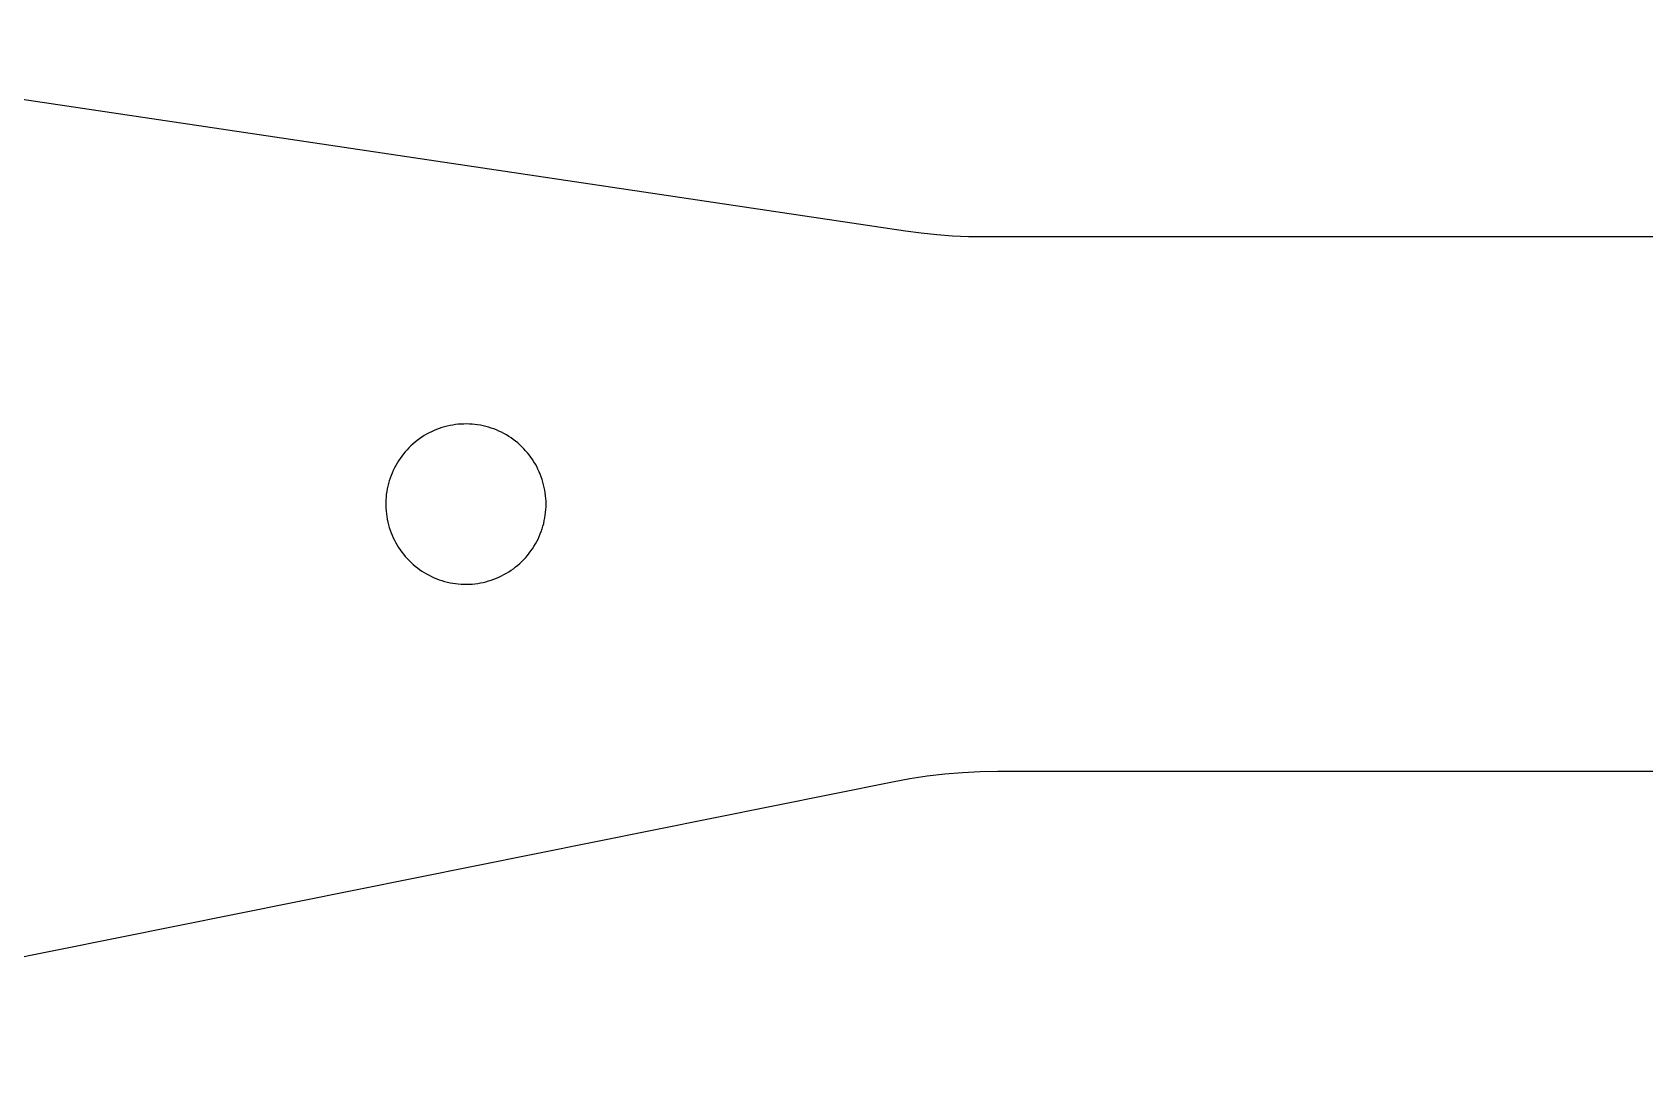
# Model space of a CAD drawing. Header units: millimetres. Extents: x 1015 to 1415, y -25 to 475.
# Drawn here: x 1231.5 to 1261.68, y 26.79 to 46.33 of the extents above; entities that cross this region are included whole.
import ezdxf

# ---------------------------------------------------------------- set-up
doc = ezdxf.new("R2010")
doc.units = ezdxf.units.MM
doc.header["$MEASUREMENT"] = 0
doc.layers.add('corte', color=1, linetype='Continuous', true_color=0xff0000)

msp = doc.modelspace()

# ---------------------------------------------------------------- linework, layer by layer
at = {"layer": 'corte', "linetype": 'Continuous', "lineweight": 25}
for p, q in [((1247.845, 42.612), (1222.849, 46.334)), ((1248.138, 42.572), (1247.845, 42.612)), ((1248.432, 42.542), (1248.138, 42.572)), ((1248.727, 42.52), (1248.432, 42.542)), ((1249.022, 42.507), (1248.727, 42.52)), ((1249.318, 42.503), (1249.022, 42.507)), ((1321.577, 42.503), (1249.318, 42.503)), ((1239.218, 38.949), (1239.168, 38.934)), ((1239.269, 38.962), (1239.218, 38.949)), ((1239.32, 38.973), (1239.269, 38.962)), ((1239.371, 38.982), (1239.32, 38.973)), ((1239.422, 38.99), (1239.371, 38.982)), ((1239.474, 38.996), (1239.422, 38.99)), ((1239.526, 39), (1239.474, 38.996)), ((1239.578, 39.002), (1239.526, 39)), ((1239.63, 39.003), (1239.578, 39.002)), ((1239.682, 39.001), (1239.63, 39.003)), ((1239.734, 38.998), (1239.682, 39.001)), ((1239.786, 38.993), (1239.734, 38.998)), ((1239.837, 38.986), (1239.786, 38.993)), ((1239.889, 38.978), (1239.837, 38.986)), ((1239.94, 38.968), (1239.889, 38.978)), ((1239.991, 38.956), (1239.94, 38.968)), ((1240.041, 38.942), (1239.991, 38.956)), ((1240.09, 38.926), (1240.041, 38.942)), ((1238.667, 38.663), (1238.628, 38.63)), ((1238.708, 38.696), (1238.667, 38.663)), ((1238.75, 38.727), (1238.708, 38.696)), ((1238.793, 38.756), (1238.75, 38.727)), ((1238.837, 38.784), (1238.793, 38.756)), ((1238.882, 38.81), (1238.837, 38.784)), ((1238.928, 38.835), (1238.882, 38.81)), ((1238.975, 38.858), (1238.928, 38.835)), ((1239.022, 38.879), (1238.975, 38.858)), ((1239.07, 38.899), (1239.022, 38.879)), ((1239.119, 38.917), (1239.07, 38.899)), ((1239.168, 38.934), (1239.119, 38.917)), ((1240.14, 38.909), (1240.09, 38.926)), ((1240.188, 38.89), (1240.14, 38.909)), ((1240.236, 38.869), (1240.188, 38.89)), ((1240.283, 38.847), (1240.236, 38.869)), ((1240.329, 38.823), (1240.283, 38.847)), ((1240.375, 38.798), (1240.329, 38.823)), ((1240.419, 38.771), (1240.375, 38.798)), ((1240.463, 38.742), (1240.419, 38.771)), ((1240.505, 38.712), (1240.463, 38.742)), ((1240.547, 38.68), (1240.505, 38.712)), ((1240.587, 38.647), (1240.547, 38.68)), ((1240.626, 38.613), (1240.587, 38.647)), ((1238.386, 38.358), (1238.357, 38.315)), ((1238.416, 38.401), (1238.386, 38.358)), ((1238.448, 38.442), (1238.416, 38.401)), ((1238.481, 38.482), (1238.448, 38.442)), ((1238.516, 38.521), (1238.481, 38.482)), ((1238.552, 38.558), (1238.516, 38.521)), ((1238.589, 38.595), (1238.552, 38.558)), ((1238.628, 38.63), (1238.589, 38.595)), ((1240.664, 38.577), (1240.626, 38.613)), ((1240.701, 38.54), (1240.664, 38.577)), ((1240.736, 38.502), (1240.701, 38.54)), ((1240.77, 38.463), (1240.736, 38.502)), ((1240.803, 38.422), (1240.77, 38.463)), ((1240.834, 38.381), (1240.803, 38.422)), ((1240.864, 38.338), (1240.834, 38.381)), ((1240.892, 38.294), (1240.864, 38.338)), ((1238.216, 38.037), (1238.198, 37.988)), ((1238.235, 38.085), (1238.216, 38.037)), ((1238.256, 38.133), (1238.235, 38.085)), ((1238.279, 38.18), (1238.256, 38.133)), ((1238.303, 38.226), (1238.279, 38.18)), ((1238.329, 38.271), (1238.303, 38.226)), ((1238.357, 38.315), (1238.329, 38.271)), ((1240.918, 38.249), (1240.892, 38.294)), ((1240.944, 38.204), (1240.918, 38.249)), ((1240.967, 38.157), (1240.944, 38.204)), ((1240.989, 38.11), (1240.967, 38.157)), ((1241.009, 38.062), (1240.989, 38.11)), ((1241.028, 38.013), (1241.009, 38.062)), ((1238.136, 37.736), (1238.128, 37.684)), ((1238.145, 37.787), (1238.136, 37.736)), ((1238.155, 37.838), (1238.145, 37.787)), ((1238.168, 37.888), (1238.155, 37.838)), ((1238.182, 37.938), (1238.168, 37.888)), ((1238.198, 37.988), (1238.182, 37.938)), ((1241.045, 37.964), (1241.028, 38.013)), ((1241.06, 37.914), (1241.045, 37.964)), ((1241.073, 37.864), (1241.06, 37.914)), ((1241.085, 37.813), (1241.073, 37.864)), ((1241.095, 37.762), (1241.085, 37.813)), ((1241.103, 37.711), (1241.095, 37.762)), ((1238.119, 37.58), (1238.118, 37.528)), ((1238.118, 37.528), (1238.118, 37.476)), ((1238.118, 37.476), (1238.12, 37.424)), ((1238.123, 37.632), (1238.119, 37.58)), ((1238.128, 37.684), (1238.123, 37.632)), ((1241.109, 37.659), (1241.103, 37.711)), ((1241.114, 37.607), (1241.109, 37.659)), ((1241.117, 37.555), (1241.114, 37.607)), ((1241.114, 37.399), (1241.117, 37.451)), ((1241.117, 37.503), (1241.117, 37.555)), ((1241.117, 37.451), (1241.117, 37.503)), ((1238.12, 37.424), (1238.123, 37.372)), ((1238.123, 37.372), (1238.129, 37.32)), ((1238.129, 37.32), (1238.136, 37.269)), ((1238.136, 37.269), (1238.145, 37.218)), ((1238.145, 37.218), (1238.156, 37.167)), ((1238.156, 37.167), (1238.168, 37.116)), ((1241.06, 37.092), (1241.074, 37.142)), ((1241.074, 37.142), (1241.085, 37.193)), ((1241.085, 37.193), (1241.095, 37.244)), ((1241.095, 37.244), (1241.103, 37.296)), ((1241.103, 37.296), (1241.109, 37.347)), ((1241.109, 37.347), (1241.114, 37.399)), ((1238.168, 37.116), (1238.182, 37.066)), ((1238.182, 37.066), (1238.198, 37.016)), ((1238.198, 37.016), (1238.216, 36.967)), ((1238.216, 36.967), (1238.236, 36.919)), ((1238.236, 36.919), (1238.257, 36.872)), ((1238.257, 36.872), (1238.279, 36.825)), ((1238.279, 36.825), (1238.304, 36.779)), ((1240.944, 36.802), (1240.968, 36.849)), ((1240.968, 36.849), (1240.989, 36.896)), ((1240.989, 36.896), (1241.01, 36.944)), ((1241.01, 36.944), (1241.028, 36.993)), ((1241.028, 36.993), (1241.045, 37.042)), ((1241.045, 37.042), (1241.06, 37.092)), ((1238.304, 36.779), (1238.33, 36.734)), ((1238.33, 36.734), (1238.357, 36.689)), ((1238.357, 36.689), (1238.386, 36.646)), ((1238.386, 36.646), (1238.417, 36.604)), ((1238.417, 36.604), (1238.449, 36.563)), ((1238.449, 36.563), (1238.482, 36.523)), ((1238.482, 36.523), (1238.517, 36.484)), ((1240.737, 36.504), (1240.771, 36.543)), ((1240.771, 36.543), (1240.803, 36.584)), ((1240.803, 36.584), (1240.834, 36.626)), ((1240.834, 36.626), (1240.864, 36.668)), ((1240.864, 36.668), (1240.892, 36.712)), ((1240.892, 36.712), (1240.919, 36.757)), ((1240.919, 36.757), (1240.944, 36.802)), ((1238.517, 36.484), (1238.553, 36.446)), ((1238.553, 36.446), (1238.59, 36.41)), ((1238.59, 36.41), (1238.628, 36.375)), ((1238.628, 36.375), (1238.668, 36.341)), ((1238.668, 36.341), (1238.709, 36.309)), ((1238.709, 36.309), (1238.751, 36.278)), ((1238.751, 36.278), (1238.794, 36.249)), ((1238.794, 36.249), (1238.838, 36.221)), ((1238.838, 36.221), (1238.883, 36.195)), ((1240.375, 36.208), (1240.42, 36.235)), ((1240.42, 36.235), (1240.463, 36.264)), ((1240.463, 36.264), (1240.506, 36.294)), ((1240.506, 36.294), (1240.547, 36.326)), ((1240.547, 36.326), (1240.588, 36.359)), ((1240.588, 36.359), (1240.627, 36.393)), ((1240.627, 36.393), (1240.665, 36.429)), ((1240.665, 36.429), (1240.701, 36.466)), ((1240.701, 36.466), (1240.737, 36.504)), ((1238.883, 36.195), (1238.929, 36.17)), ((1238.929, 36.17), (1238.976, 36.147)), ((1238.976, 36.147), (1239.023, 36.126)), ((1239.023, 36.126), (1239.071, 36.106)), ((1239.071, 36.106), (1239.12, 36.088)), ((1239.12, 36.088), (1239.169, 36.071)), ((1239.169, 36.071), (1239.219, 36.056)), ((1239.219, 36.056), (1239.27, 36.044)), ((1239.27, 36.044), (1239.321, 36.032)), ((1239.321, 36.032), (1239.372, 36.023)), ((1239.372, 36.023), (1239.423, 36.015)), ((1239.423, 36.015), (1239.475, 36.009)), ((1239.475, 36.009), (1239.527, 36.005)), ((1239.527, 36.005), (1239.579, 36.003)), ((1239.579, 36.003), (1239.631, 36.003)), ((1239.631, 36.003), (1239.683, 36.004)), ((1239.683, 36.004), (1239.735, 36.007)), ((1239.735, 36.007), (1239.787, 36.012)), ((1239.787, 36.012), (1239.838, 36.019)), ((1239.838, 36.019), (1239.89, 36.028)), ((1239.89, 36.028), (1239.941, 36.038)), ((1239.941, 36.038), (1239.992, 36.05)), ((1239.992, 36.05), (1240.042, 36.064)), ((1240.042, 36.064), (1240.091, 36.079)), ((1240.091, 36.079), (1240.14, 36.097)), ((1240.14, 36.097), (1240.189, 36.116)), ((1240.189, 36.116), (1240.237, 36.136)), ((1240.237, 36.136), (1240.284, 36.159)), ((1240.284, 36.159), (1240.33, 36.183)), ((1240.33, 36.183), (1240.375, 36.208)), ((1220.162, 26.786), (1247.601, 32.306)), ((1247.601, 32.306), (1247.927, 32.366)), ((1247.927, 32.366), (1248.254, 32.415)), ((1248.254, 32.415), (1248.582, 32.453)), ((1248.582, 32.453), (1248.912, 32.481)), ((1248.912, 32.481), (1249.243, 32.497)), ((1249.243, 32.497), (1249.573, 32.503)), ((1249.573, 32.503), (1321.577, 32.503))]:
    msp.add_line(p, q, dxfattribs=at)

doc.saveas('drawing.dxf')
